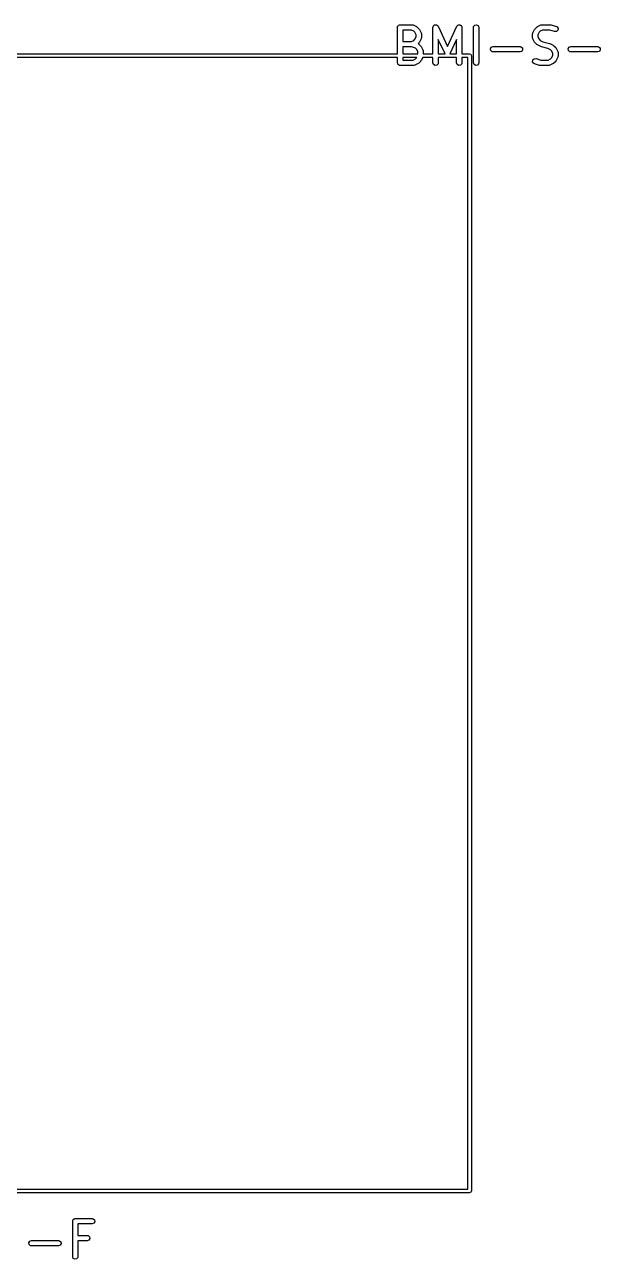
# Model space of a CAD drawing. Extents: x 0.04 to 3.19, y 0.28 to 1.65.
# Drawn here: x 0.807 to 1.447, y 0.282 to 1.652 of the extents above; entities that cross this region are included whole.
import ezdxf

# ---------------------------------------------------------------- set-up
doc = ezdxf.new("R2010")
doc.units = 0
doc.header["$MEASUREMENT"] = 0
doc.layers.add('BLACK', color=7, linetype='CONTINUOUS')

msp = doc.modelspace()

# ---------------------------------------------------------------- linework, layer by layer
at = {"layer": 'BLACK', "linetype": 'CONTINUOUS'}
for p, q in [((1.22142, 1.64896), (1.22149, 1.64934)), ((1.22142, 1.61961), (1.22142, 1.64896)), ((1.22147, 1.64947), (1.22153, 1.64959)), ((1.22149, 1.64934), (1.22147, 1.64947)), ((1.22153, 1.64959), (1.2216, 1.64997)), ((1.2216, 1.64997), (1.22209, 1.65056)), ((1.22209, 1.65056), (1.22248, 1.65122)), ((1.22248, 1.65122), (1.22273, 1.65131)), ((1.22273, 1.65131), (1.2229, 1.65152)), ((1.2229, 1.65152), (1.22365, 1.65165)), ((1.22365, 1.65165), (1.22437, 1.65191)), ((1.22437, 1.65191), (1.2375, 1.65191)), ((1.22733, 1.64601), (1.22733, 1.63317)), ((1.2368, 1.64601), (1.22733, 1.64601)), ((1.2395, 1.64466), (1.2368, 1.64601)), ((1.2375, 1.65191), (1.23851, 1.65174)), ((1.23851, 1.65174), (1.23864, 1.65162)), ((1.23864, 1.65162), (1.23882, 1.6516)), ((1.23882, 1.6516), (1.24257, 1.64973)), ((1.24069, 1.64346), (1.2395, 1.64466)), ((1.24257, 1.64973), (1.24328, 1.6492)), ((1.24328, 1.6492), (1.24333, 1.64917)), ((1.24333, 1.64917), (1.24521, 1.6473)), ((1.24521, 1.6473), (1.24572, 1.64658)), ((1.24572, 1.64658), (1.24576, 1.64653)), ((1.24576, 1.64653), (1.24764, 1.64278)), ((1.26079, 1.64896), (1.26097, 1.64997)), ((1.26079, 1.61961), (1.26079, 1.64896)), ((1.26097, 1.64997), (1.26122, 1.65027)), ((1.26122, 1.65027), (1.26132, 1.65065)), ((1.26132, 1.65065), (1.26185, 1.65102)), ((1.26185, 1.65102), (1.26227, 1.65152)), ((1.26227, 1.65152), (1.26266, 1.65159)), ((1.26266, 1.65159), (1.26298, 1.65181)), ((1.26298, 1.65181), (1.26362, 1.65176)), ((1.26362, 1.65176), (1.26426, 1.65187)), ((1.26426, 1.65187), (1.2646, 1.65167)), ((1.2646, 1.65167), (1.26499, 1.65164)), ((1.26499, 1.65164), (1.26545, 1.65118)), ((1.26545, 1.65118), (1.26601, 1.65086)), ((1.26601, 1.65086), (1.26614, 1.65049)), ((1.26614, 1.65049), (1.26642, 1.65021)), ((1.26642, 1.65021), (1.27687, 1.62782)), ((1.27687, 1.62782), (1.28731, 1.65021)), ((1.28731, 1.65021), (1.2879, 1.65105)), ((1.2879, 1.65105), (1.28826, 1.65122)), ((1.28826, 1.65122), (1.28851, 1.65152)), ((1.28851, 1.65152), (1.28915, 1.65163)), ((1.28915, 1.65163), (1.28973, 1.6519)), ((1.28973, 1.6519), (1.29011, 1.6518)), ((1.29011, 1.6518), (1.2905, 1.65187)), ((1.2905, 1.65187), (1.29106, 1.65155)), ((1.29106, 1.65155), (1.29168, 1.65138)), ((1.29168, 1.65138), (1.29191, 1.65106)), ((1.29191, 1.65106), (1.29225, 1.65086)), ((1.29225, 1.65086), (1.29247, 1.65025)), ((1.29247, 1.65025), (1.29284, 1.64972)), ((1.29284, 1.64972), (1.29281, 1.64933)), ((1.29281, 1.64933), (1.29294, 1.64896)), ((1.29294, 1.64896), (1.29294, 1.61961)), ((1.30579, 1.64896), (1.30596, 1.64997)), ((1.30579, 1.60959), (1.30579, 1.64896)), ((1.30596, 1.64997), (1.30726, 1.65152)), ((1.30726, 1.65152), (1.30925, 1.65187)), ((1.30925, 1.65187), (1.311, 1.65086)), ((1.311, 1.65086), (1.31169, 1.64896)), ((1.31169, 1.64896), (1.31169, 1.60959)), ((1.37171, 1.64278), (1.37359, 1.64653)), ((1.37359, 1.64653), (1.37411, 1.64724)), ((1.37411, 1.64724), (1.37414, 1.6473)), ((1.37414, 1.6473), (1.37602, 1.64917)), ((1.37602, 1.64917), (1.37674, 1.64968)), ((1.37674, 1.64968), (1.37678, 1.64973)), ((1.37678, 1.64973), (1.38053, 1.6516)), ((1.37985, 1.64466), (1.37866, 1.64346)), ((1.38255, 1.64601), (1.37985, 1.64466)), ((1.38053, 1.6516), (1.38152, 1.65189)), ((1.38152, 1.65189), (1.38169, 1.65185)), ((1.38169, 1.65185), (1.38185, 1.65191)), ((1.38185, 1.65191), (1.39123, 1.65191)), ((1.39075, 1.64601), (1.38255, 1.64601)), ((1.39592, 1.64429), (1.39075, 1.64601)), ((1.39123, 1.65191), (1.3921, 1.65176)), ((1.3921, 1.65176), (1.39216, 1.65176)), ((1.39216, 1.65176), (1.39779, 1.64989)), ((1.39794, 1.64434), (1.39592, 1.64429)), ((1.39779, 1.64989), (1.39869, 1.6494)), ((1.39945, 1.64568), (1.39794, 1.64434)), ((1.39869, 1.6494), (1.39975, 1.64768)), ((1.39975, 1.64768), (1.39945, 1.64568)), ((1.22733, 1.63317), (1.2368, 1.63317)), ((1.2368, 1.63317), (1.2395, 1.63452)), ((1.2395, 1.63452), (1.24069, 1.63571)), ((1.24204, 1.64077), (1.24069, 1.64346)), ((1.24069, 1.63571), (1.24204, 1.63841)), ((1.24204, 1.63841), (1.24204, 1.64077)), ((1.24521, 1.63188), (1.24433, 1.63099)), ((1.24433, 1.63099), (1.24496, 1.63065)), ((1.24496, 1.63065), (1.24505, 1.6305)), ((1.24505, 1.6305), (1.24521, 1.63043)), ((1.24524, 1.63193), (1.24521, 1.63188)), ((1.24521, 1.63043), (1.24708, 1.62855)), ((1.24576, 1.63264), (1.24524, 1.63193)), ((1.24764, 1.63639), (1.24576, 1.63264)), ((1.24764, 1.64278), (1.24793, 1.6418)), ((1.24766, 1.63657), (1.24764, 1.63639)), ((1.24777, 1.6367), (1.24766, 1.63657)), ((1.24795, 1.63771), (1.24777, 1.6367)), ((1.24793, 1.6418), (1.24789, 1.64163)), ((1.24789, 1.64163), (1.24795, 1.64146)), ((1.24795, 1.64146), (1.24795, 1.63771)), ((1.27418, 1.61961), (1.2667, 1.63565)), ((1.2667, 1.63565), (1.2667, 1.61961)), ((1.28704, 1.63565), (1.27955, 1.61961)), ((1.28704, 1.61961), (1.28704, 1.63565)), ((1.3714, 1.64146), (1.37158, 1.64247)), ((1.3714, 1.63771), (1.3714, 1.64146)), ((1.37146, 1.63755), (1.3714, 1.63771)), ((1.37142, 1.63738), (1.37146, 1.63755)), ((1.37171, 1.63639), (1.37142, 1.63738)), ((1.37158, 1.64247), (1.37169, 1.64261)), ((1.37169, 1.64261), (1.37171, 1.64278)), ((1.37359, 1.63264), (1.37171, 1.63639)), ((1.37364, 1.6326), (1.37359, 1.63264)), ((1.37414, 1.63188), (1.37364, 1.6326)), ((1.37602, 1.63), (1.37414, 1.63188)), ((1.37866, 1.64346), (1.37731, 1.64077)), ((1.37731, 1.64077), (1.37731, 1.63841)), ((1.37731, 1.63841), (1.37866, 1.63571)), ((1.37866, 1.63571), (1.37985, 1.63452)), ((1.37985, 1.63452), (1.38288, 1.633)), ((1.38288, 1.633), (1.39007, 1.6312)), ((1.39007, 1.6312), (1.39053, 1.631)), ((1.39053, 1.631), (1.39067, 1.63098)), ((1.39067, 1.63098), (1.39442, 1.62911)), ((0.041614, 1.61961), (1.22142, 1.61961)), ((1.22733, 1.62726), (1.22733, 1.61961)), ((1.23702, 1.62726), (1.22733, 1.62726)), ((1.22733, 1.61961), (1.24392, 1.61961)), ((1.24153, 1.62576), (1.23702, 1.62726)), ((1.24257, 1.62472), (1.24153, 1.62576)), ((1.24392, 1.62202), (1.24257, 1.62472)), ((1.24392, 1.61961), (1.24392, 1.62202)), ((1.24708, 1.62855), (1.24759, 1.62783)), ((1.24759, 1.62783), (1.24764, 1.62778)), ((1.24764, 1.62778), (1.24951, 1.62404)), ((1.24951, 1.62404), (1.2498, 1.62305)), ((1.2498, 1.62305), (1.24976, 1.62288)), ((1.24976, 1.62288), (1.24982, 1.62271)), ((1.24982, 1.62271), (1.24982, 1.61961)), ((1.24982, 1.61961), (1.26079, 1.61961)), ((1.2667, 1.61961), (1.27418, 1.61961)), ((1.27955, 1.61961), (1.28704, 1.61961)), ((1.29294, 1.61961), (1.30146, 1.61961)), ((1.30146, 1.61961), (1.30285, 1.61903)), ((1.30285, 1.61903), (1.30343, 1.61764)), ((1.30343, 1.61764), (1.30343, 0.357795)), ((1.32458, 1.6251), (1.32559, 1.62685)), ((1.32493, 1.62311), (1.32458, 1.6251)), ((1.32648, 1.62181), (1.32493, 1.62311)), ((1.32559, 1.62685), (1.32749, 1.62754)), ((1.32749, 1.62164), (1.32648, 1.62181)), ((1.32749, 1.62754), (1.35748, 1.62754)), ((1.35748, 1.62164), (1.32749, 1.62164)), ((1.35748, 1.62754), (1.35849, 1.62736)), ((1.35938, 1.62233), (1.35748, 1.62164)), ((1.35849, 1.62736), (1.36004, 1.62607)), ((1.36039, 1.62408), (1.35938, 1.62233)), ((1.36004, 1.62607), (1.36039, 1.62408)), ((1.37608, 1.62997), (1.37602, 1.63)), ((1.37678, 1.62945), (1.37608, 1.62997)), ((1.38053, 1.62757), (1.37678, 1.62945)), ((1.38067, 1.62756), (1.38053, 1.62757)), ((1.38114, 1.62735), (1.38067, 1.62756)), ((1.38832, 1.62555), (1.38114, 1.62735)), ((1.39135, 1.62404), (1.38832, 1.62555)), ((1.39255, 1.62284), (1.39135, 1.62404)), ((1.3939, 1.62014), (1.39255, 1.62284)), ((1.39255, 1.61509), (1.3939, 1.61779)), ((1.3939, 1.61779), (1.3939, 1.62014)), ((1.39442, 1.62911), (1.39513, 1.62858)), ((1.39513, 1.62858), (1.39519, 1.62855)), ((1.39519, 1.62855), (1.39707, 1.62668)), ((1.39707, 1.62668), (1.39757, 1.62595)), ((1.39757, 1.62595), (1.39762, 1.62591)), ((1.39762, 1.62591), (1.39949, 1.62216)), ((1.39949, 1.62216), (1.39979, 1.62118)), ((1.3998, 1.61709), (1.39963, 1.61608)), ((1.39979, 1.62118), (1.39974, 1.62101)), ((1.39974, 1.62101), (1.3998, 1.62084)), ((1.3998, 1.62084), (1.3998, 1.61709)), ((1.41082, 1.6251), (1.41183, 1.62685)), ((1.41117, 1.62311), (1.41082, 1.6251)), ((1.41272, 1.62181), (1.41117, 1.62311)), ((1.41183, 1.62685), (1.41373, 1.62754)), ((1.41373, 1.62164), (1.41272, 1.62181)), ((1.41373, 1.62754), (1.44372, 1.62754)), ((1.44372, 1.62164), (1.41373, 1.62164)), ((1.44372, 1.62754), (1.44473, 1.62736)), ((1.44562, 1.62233), (1.44372, 1.62164)), ((1.44473, 1.62736), (1.44628, 1.62607)), ((1.44663, 1.62408), (1.44562, 1.62233)), ((1.44628, 1.62607), (1.44663, 1.62408)), ((1.22142, 1.61567), (0.043583, 1.61567)), ((1.22142, 1.60959), (1.22142, 1.61567)), ((1.22168, 1.60887), (1.22142, 1.60959)), ((1.22182, 1.60811), (1.22168, 1.60887)), ((1.22202, 1.60794), (1.22182, 1.60811)), ((1.22211, 1.60769), (1.22202, 1.60794)), ((1.22278, 1.60731), (1.22211, 1.60769)), ((1.22336, 1.60682), (1.22278, 1.60731)), ((1.22375, 1.60675), (1.22336, 1.60682)), ((1.22386, 1.60668), (1.22375, 1.60675)), ((1.22399, 1.60671), (1.22386, 1.60668)), ((1.22437, 1.60664), (1.22399, 1.60671)), ((1.23937, 1.60664), (1.22437, 1.60664)), ((1.22733, 1.61567), (1.22733, 1.61254)), ((1.24286, 1.61567), (1.22733, 1.61567)), ((1.22733, 1.61254), (1.23867, 1.61254)), ((1.23867, 1.61254), (1.24137, 1.61389)), ((1.23954, 1.6067), (1.23937, 1.60664)), ((1.23971, 1.60666), (1.23954, 1.6067)), ((1.24069, 1.60695), (1.23971, 1.60666)), ((1.24444, 1.60883), (1.24069, 1.60695)), ((1.24137, 1.61389), (1.24257, 1.61509)), ((1.24257, 1.61509), (1.24286, 1.61567)), ((1.24449, 1.60887), (1.24444, 1.60883)), ((1.24521, 1.60938), (1.24449, 1.60887)), ((1.24708, 1.61125), (1.24521, 1.60938)), ((1.24711, 1.61131), (1.24708, 1.61125)), ((1.24764, 1.61202), (1.24711, 1.61131)), ((1.24946, 1.61567), (1.24764, 1.61202)), ((1.26079, 1.61567), (1.24946, 1.61567)), ((1.26079, 1.60959), (1.26079, 1.61567)), ((1.26148, 1.60769), (1.26079, 1.60959)), ((1.26323, 1.60668), (1.26148, 1.60769)), ((1.26522, 1.60703), (1.26323, 1.60668)), ((1.26652, 1.60858), (1.26522, 1.60703)), ((1.2667, 1.60959), (1.26652, 1.60858)), ((1.28704, 1.61567), (1.2667, 1.61567)), ((1.2667, 1.61567), (1.2667, 1.60959)), ((1.28704, 1.60959), (1.28704, 1.61567)), ((1.28773, 1.60769), (1.28704, 1.60959)), ((1.28948, 1.60668), (1.28773, 1.60769)), ((1.29147, 1.60703), (1.28948, 1.60668)), ((1.29277, 1.60858), (1.29147, 1.60703)), ((1.29294, 1.60959), (1.29277, 1.60858)), ((1.29294, 1.61567), (1.29294, 1.60959)), ((1.29949, 1.61567), (1.29294, 1.61567)), ((1.29949, 0.359764), (1.29949, 1.61567)), ((1.30648, 1.60769), (1.30579, 1.60959)), ((1.30823, 1.60668), (1.30648, 1.60769)), ((1.31021, 1.60703), (1.30823, 1.60668)), ((1.31151, 1.60858), (1.31021, 1.60703)), ((1.31169, 1.60959), (1.31151, 1.60858)), ((1.37146, 1.61087), (1.37176, 1.61287)), ((1.37252, 1.60915), (1.37146, 1.61087)), ((1.37176, 1.61287), (1.37327, 1.61421)), ((1.37342, 1.60866), (1.37252, 1.60915)), ((1.37327, 1.61421), (1.37529, 1.61427)), ((1.37905, 1.60679), (1.37342, 1.60866)), ((1.37529, 1.61427), (1.38046, 1.61254)), ((1.37911, 1.60679), (1.37905, 1.60679)), ((1.37998, 1.60664), (1.37911, 1.60679)), ((1.38935, 1.60664), (1.37998, 1.60664)), ((1.38046, 1.61254), (1.38866, 1.61254)), ((1.38866, 1.61254), (1.39135, 1.61389)), ((1.38952, 1.6067), (1.38935, 1.60664)), ((1.38969, 1.60666), (1.38952, 1.6067)), ((1.39067, 1.60695), (1.38969, 1.60666)), ((1.39442, 1.60883), (1.39067, 1.60695)), ((1.39135, 1.61389), (1.39255, 1.61509)), ((1.39447, 1.60887), (1.39442, 1.60883)), ((1.39519, 1.60938), (1.39447, 1.60887)), ((1.39707, 1.61125), (1.39519, 1.60938)), ((1.39709, 1.61131), (1.39707, 1.61125)), ((1.39762, 1.61202), (1.39709, 1.61131)), ((1.39949, 1.61577), (1.39762, 1.61202)), ((1.39951, 1.61595), (1.39949, 1.61577)), ((1.39963, 1.61608), (1.39951, 1.61595)), ((0.043583, 0.359764), (1.29949, 0.359764)), ((1.30285, 0.356403), (1.30146, 0.355827)), ((1.30343, 0.357795), (1.30285, 0.356403)), ((1.30146, 0.355827), (0.041614, 0.355827)), ((0.860746, 0.324237), (0.860814, 0.324621)), ((0.860746, 0.284867), (0.860746, 0.324237)), ((0.860791, 0.32475), (0.860857, 0.324863)), ((0.860814, 0.324621), (0.860791, 0.32475)), ((0.860857, 0.324863), (0.860924, 0.325247)), ((0.860924, 0.325247), (0.861417, 0.325835)), ((0.861417, 0.325835), (0.861801, 0.326499)), ((0.861801, 0.326499), (0.862051, 0.32659)), ((0.862051, 0.32659), (0.862223, 0.326794)), ((0.862223, 0.326794), (0.862978, 0.326927)), ((0.862978, 0.326927), (0.863699, 0.32719)), ((0.863699, 0.32719), (0.882447, 0.32719)), ((0.882447, 0.321284), (0.866652, 0.321284)), ((0.866652, 0.321284), (0.866652, 0.308442)), ((0.882447, 0.32719), (0.883456, 0.327012)), ((0.884345, 0.321975), (0.882447, 0.321284)), ((0.883456, 0.327012), (0.885004, 0.325713)), ((0.885354, 0.323724), (0.884345, 0.321975)), ((0.885004, 0.325713), (0.885354, 0.323724)), ((0.812047, 0.300378), (0.813057, 0.302127)), ((0.813057, 0.302127), (0.814955, 0.302818)), ((0.814955, 0.302818), (0.844951, 0.302818)), ((0.844951, 0.302818), (0.845961, 0.30264)), ((0.845961, 0.30264), (0.847508, 0.301341)), ((0.866652, 0.308442), (0.876822, 0.308442)), ((0.876822, 0.302537), (0.866652, 0.302537)), ((0.866652, 0.302537), (0.866652, 0.284867)), ((0.876822, 0.308442), (0.877832, 0.308264)), ((0.87872, 0.303227), (0.876822, 0.302537)), ((0.877832, 0.308264), (0.879379, 0.306966)), ((0.87973, 0.304977), (0.87872, 0.303227)), ((0.879379, 0.306966), (0.87973, 0.304977)), ((0.812398, 0.298389), (0.812047, 0.300378)), ((0.813945, 0.29709), (0.812398, 0.298389)), ((0.814955, 0.296912), (0.813945, 0.29709)), ((0.844951, 0.296912), (0.814955, 0.296912)), ((0.846849, 0.297603), (0.844951, 0.296912)), ((0.847859, 0.299352), (0.846849, 0.297603)), ((0.847508, 0.301341), (0.847859, 0.299352)), ((0.861437, 0.282969), (0.860746, 0.284867)), ((0.863186, 0.281959), (0.861437, 0.282969)), ((0.865175, 0.28231), (0.863186, 0.281959)), ((0.866474, 0.283857), (0.865175, 0.28231)), ((0.866652, 0.284867), (0.866474, 0.283857))]:
    msp.add_line(p, q, dxfattribs=at)

doc.saveas('drawing.dxf')
